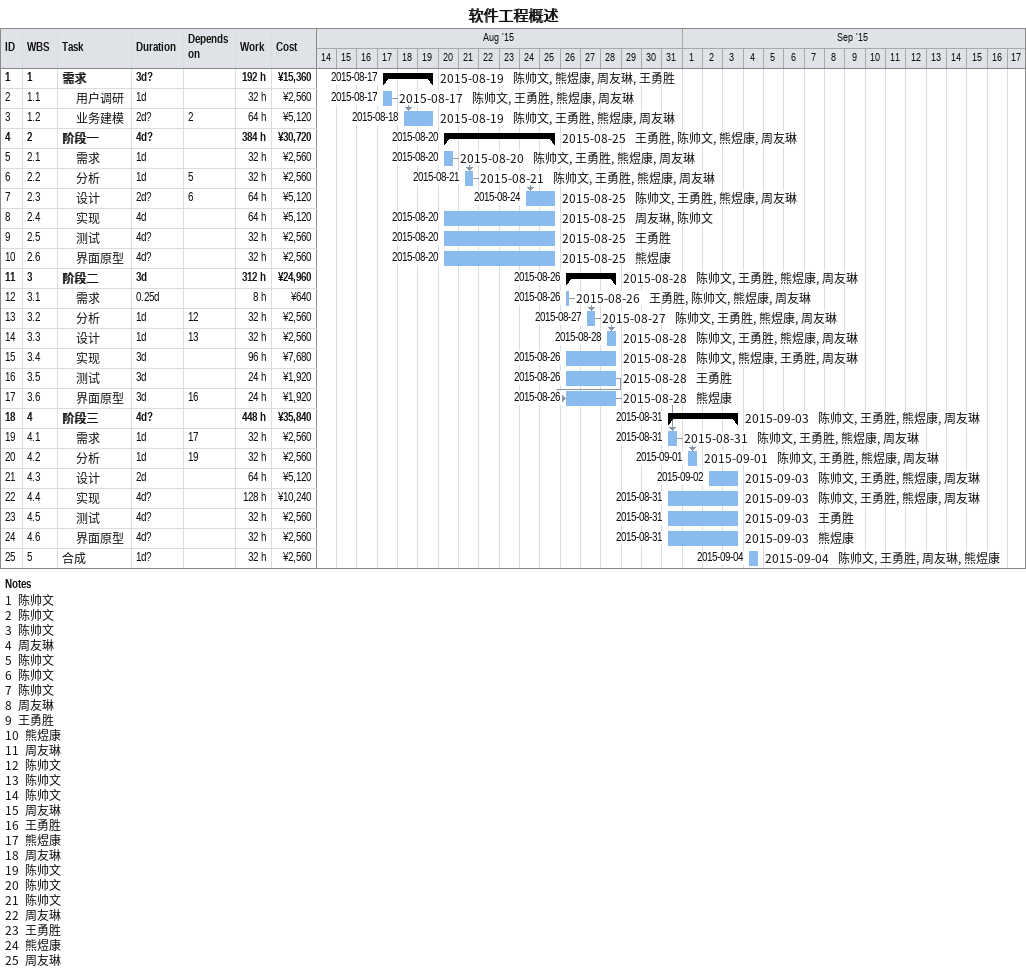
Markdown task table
软件工程概述

| ID | WBS | Task | Duration | Start | Finish | Predecessors | Resources | Work (h) | Cost (¥) |
|---|---|---|---|---|---|---|---|---|---|
| 1 | 1 | **需求** | 3d? | 2015-08-17 | 2015-08-19 |  | 陈帅文, 熊煜康, 周友琳, 王勇胜 | 192 | 15360 |
| 2 | 1.1 | 用户调研 | 1d | 2015-08-17 | 2015-08-17 |  | 陈帅文, 王勇胜, 熊煜康, 周友琳 | 32 | 2560 |
| 3 | 1.2 | 业务建模 | 2d? | 2015-08-18 | 2015-08-19 | 2 | 陈帅文, 王勇胜, 熊煜康, 周友琳 | 64 | 5120 |
| 4 | 2 | **阶段一** | 4d? | 2015-08-20 | 2015-08-25 |  | 王勇胜, 陈帅文, 熊煜康, 周友琳 | 384 | 30720 |
| 5 | 2.1 | 需求 | 1d | 2015-08-20 | 2015-08-20 |  | 陈帅文, 王勇胜, 熊煜康, 周友琳 | 32 | 2560 |
| 6 | 2.2 | 分析 | 1d | 2015-08-21 | 2015-08-21 | 5 | 陈帅文, 王勇胜, 熊煜康, 周友琳 | 32 | 2560 |
| 7 | 2.3 | 设计 | 2d? | 2015-08-24 | 2015-08-25 | 6 | 陈帅文, 王勇胜, 熊煜康, 周友琳 | 64 | 5120 |
| 8 | 2.4 | 实现 | 4d | 2015-08-20 | 2015-08-25 |  | 周友琳, 陈帅文 | 64 | 5120 |
| 9 | 2.5 | 测试 | 4d? | 2015-08-20 | 2015-08-25 |  | 王勇胜 | 32 | 2560 |
| 10 | 2.6 | 界面原型 | 4d? | 2015-08-20 | 2015-08-25 |  | 熊煜康 | 32 | 2560 |
| 11 | 3 | **阶段二** | 3d | 2015-08-26 | 2015-08-28 |  | 陈帅文, 王勇胜, 熊煜康, 周友琳 | 312 | 24960 |
| 12 | 3.1 | 需求 | 0.25d | 2015-08-26 | 2015-08-26 |  | 王勇胜, 陈帅文, 熊煜康, 周友琳 | 8 | 640 |
| 13 | 3.2 | 分析 | 1d | 2015-08-27 | 2015-08-27 | 12 | 陈帅文, 王勇胜, 熊煜康, 周友琳 | 32 | 2560 |
| 14 | 3.3 | 设计 | 1d | 2015-08-28 | 2015-08-28 | 13 | 陈帅文, 王勇胜, 熊煜康, 周友琳 | 32 | 2560 |
| 15 | 3.4 | 实现 | 3d | 2015-08-26 | 2015-08-28 |  | 陈帅文, 熊煜康, 王勇胜, 周友琳 | 96 | 7680 |
| 16 | 3.5 | 测试 | 3d | 2015-08-26 | 2015-08-28 |  | 王勇胜 | 24 | 1920 |
| 17 | 3.6 | 界面原型 | 3d | 2015-08-26 | 2015-08-28 | 16 | 熊煜康 | 24 | 1920 |
| 18 | 4 | **阶段三** | 4d? | 2015-08-31 | 2015-09-03 |  | 陈帅文, 王勇胜, 熊煜康, 周友琳 | 448 | 35840 |
| 19 | 4.1 | 需求 | 1d | 2015-08-31 | 2015-08-31 | 17 | 陈帅文, 王勇胜, 熊煜康, 周友琳 | 32 | 2560 |
| 20 | 4.2 | 分析 | 1d | 2015-09-01 | 2015-09-01 | 19 | 陈帅文, 王勇胜, 熊煜康, 周友琳 | 32 | 2560 |
| 21 | 4.3 | 设计 | 2d | 2015-09-02 | 2015-09-03 |  | 陈帅文, 王勇胜, 熊煜康, 周友琳 | 64 | 5120 |
| 22 | 4.4 | 实现 | 4d? | 2015-08-31 | 2015-09-03 |  | 陈帅文, 王勇胜, 熊煜康, 周友琳 | 128 | 10240 |
| 23 | 4.5 | 测试 | 4d? | 2015-08-31 | 2015-09-03 |  | 王勇胜 | 32 | 2560 |
| 24 | 4.6 | 界面原型 | 4d? | 2015-08-31 | 2015-09-03 |  | 熊煜康 | 32 | 2560 |
| 25 | 5 | 合成 | 1d? | 2015-09-04 | 2015-09-04 |  | 陈帅文, 王勇胜, 周友琳, 熊煜康 | 32 | 2560 |

Notes
- 1: 陈帅文
- 2: 陈帅文
- 3: 陈帅文
- 4: 周友琳
- 5: 陈帅文
- 6: 陈帅文
- 7: 陈帅文
- 8: 周友琳
- 9: 王勇胜
- 10: 熊煜康
- 11: 周友琳
- 12: 陈帅文
- 13: 陈帅文
- 14: 陈帅文
- 15: 周友琳
- 16: 王勇胜
- 17: 熊煜康
- 18: 周友琳
- 19: 陈帅文
- 20: 陈帅文
- 21: 陈帅文
- 22: 周友琳
- 23: 王勇胜
- 24: 熊煜康
- 25: 周友琳
